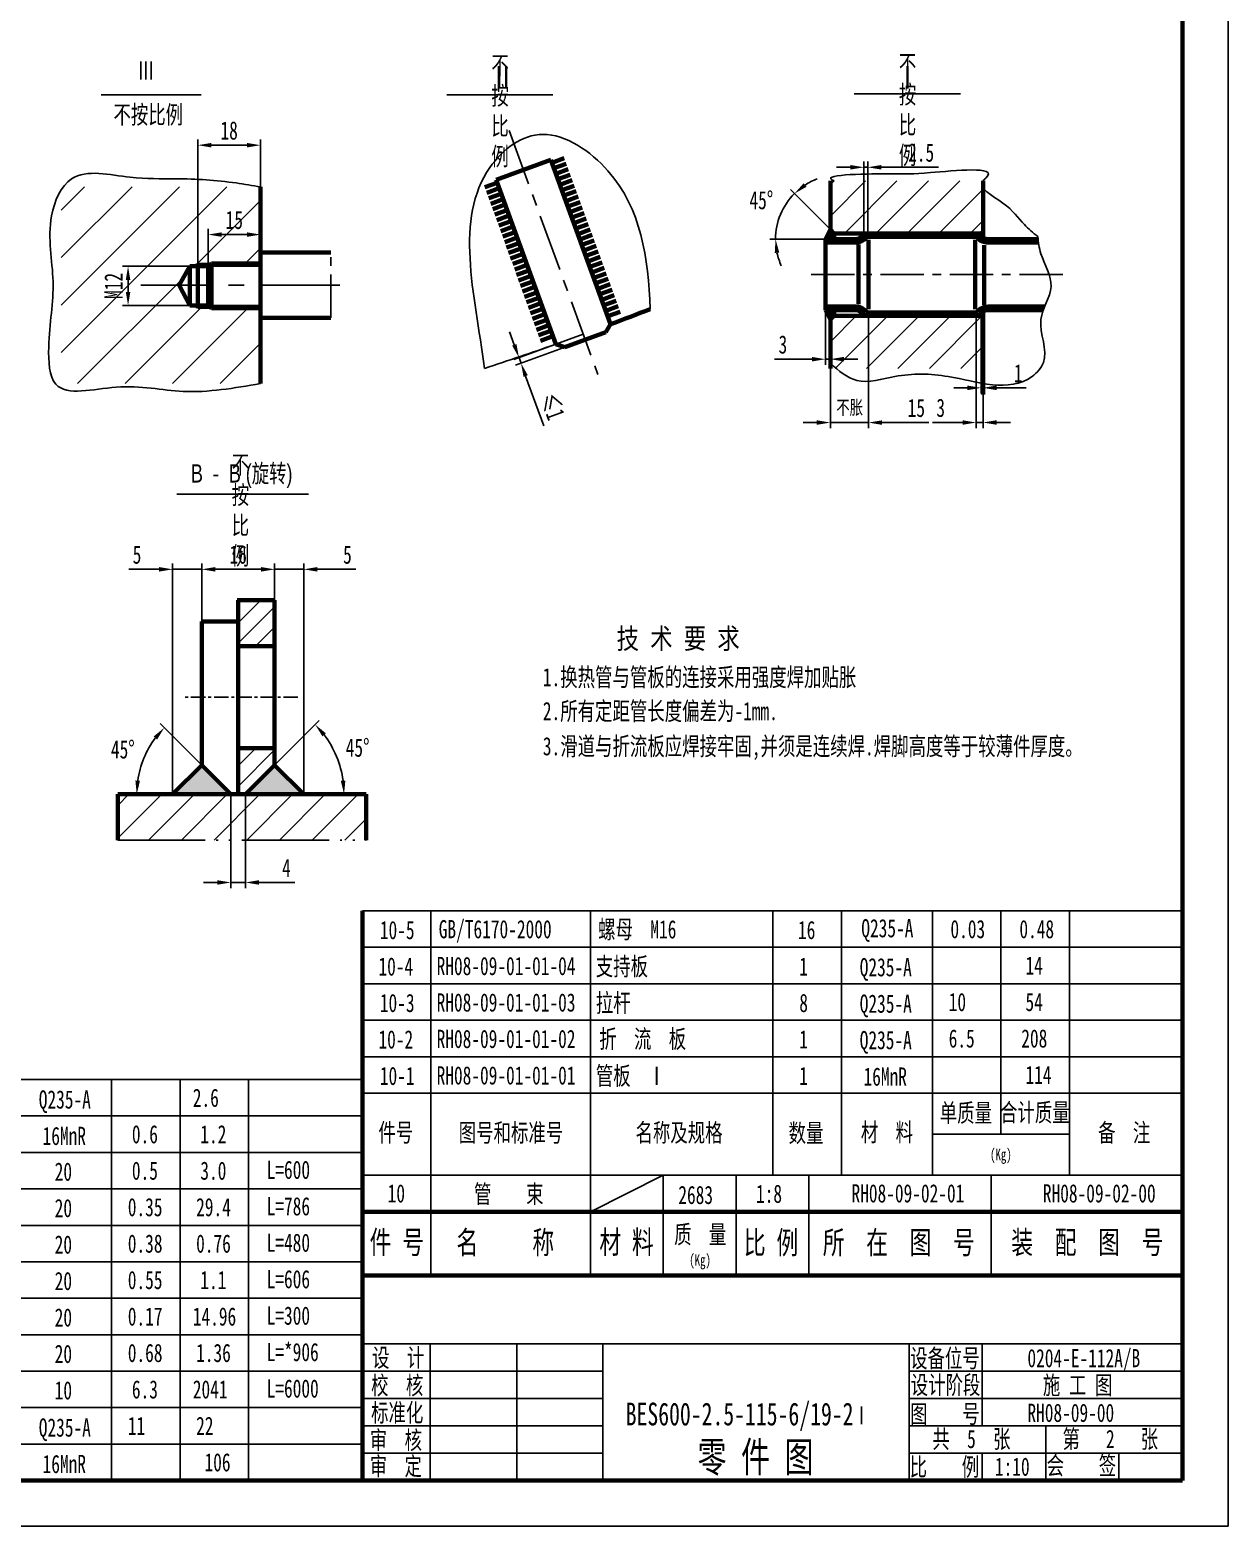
# Model space of a CAD drawing. Header units: millimetres. Extents: x 23903 to 90356, y -5632 to 81432.
# Drawn here: x 44442 to 47072, y 54878 to 58161 of the extents above; entities that cross this region are included whole.
import ezdxf
from ezdxf.enums import TextEntityAlignment as Align

# ---------------------------------------------------------------- set-up
doc = ezdxf.new("R2010")
doc.units = ezdxf.units.MM
for name, pattern in [('ACAD_ISO05W100', [34, 24, -3, 0.5, -3, 0.5, -3]), ('CENTER', [50.8, 31.75, -6.35, 6.35, -6.35]), ('CENTERX2', [4, 2.5, -0.5, 0.5, -0.5]), ('PHANTOM2', [31.75, 15.875, -3.175, 3.175, -3.175, 3.175, -3.175])]:
    doc.linetypes.add(name, pattern=pattern)
doc.layers.get('0').update_dxf_attribs({"lineweight": 60})
doc.layers.get('DEFPOINTS').update_dxf_attribs({"color": 6, "linetype": 'PHANTOM2', "lineweight": 25})
doc.layers.add('CCX', color=3, linetype='Continuous', lineweight=25)
doc.layers.add('DD', color=4, linetype='CENTER', lineweight=25)
doc.styles.add('HZ', font='SIMFANG.TTF', dxfattribs={"width": 0.7})
doc.styles.add('HZ123', font='SIMFANG.TTF', dxfattribs={"width": 0.7, "height": 2.5})
doc.styles.add('HZTXT', font='SIMFANG.TTF', dxfattribs={"width": 0.7, "height": 2.5})
doc.styles.add('WZ5', font='SIMFANG.TTF', dxfattribs={"width": 0.7})
doc.dimstyles.new('ISO-25$0', dxfattribs={"dimscale": 10, "dimtxt": 4, "dimasz": 3, "dimexe": 1.25, "dimexo": 0, "dimgap": 1.2, "dimtad": 1, "dimdec": 0, "dimtxsty": 'HZ', "dimcen": 0, "dimclrd": 256, "dimclrt": 256, "dimadec": 0, "dimazin": 0, "dimtfac": 1, "dimtdec": 0, "dimtmove": 0, "dimatfit": 2, "dimfxl": 1, "dimlwd": -1, "dimarcsym": 0})
doc.dimstyles.new('ISO-25$2', dxfattribs={"dimscale": 10, "dimtxt": 4, "dimasz": 3, "dimexe": 1.25, "dimexo": 0, "dimgap": 1.5, "dimtad": 2, "dimtih": 1, "dimtoh": 1, "dimdec": 0, "dimdsep": 46, "dimtxsty": 'HZ', "dimcen": 3, "dimadec": 0, "dimazin": 0, "dimtfac": 1, "dimtdec": 0, "dimtmove": 0, "dimatfit": 3, "dimfxl": 1, "dimarcsym": 0})

# ---------------------------------------------------------------- blocks, each defined once
blk = doc.blocks.new('*D247')
at = {"layer": 'CCX', "color": 0, "lineweight": -2}
for p, q in [((44883.1, 56483.7), (44883.1, 56277.6)), ((44915.1, 56483.7), (44915.1, 56277.6))]:
    blk.add_line(p, q, dxfattribs=at)
at = {"layer": 'CCX'}
for p, q in [((44853.1, 56290.1), (44823.1, 56290.1)), ((44883.1, 56290.1), (44915.1, 56290.1)), ((44945.1, 56290.1), (45023.5, 56290.1))]:
    blk.add_line(p, q, dxfattribs=at)
for points in [[(44853.1, 56295.1), (44853.1, 56285.1), (44883.1, 56290.1)], [(44945.1, 56295.1), (44945.1, 56285.1), (44915.1, 56290.1)]]:
    blk.add_solid(points, dxfattribs=at)
at = {"layer": 'DEFPOINTS', "color": 0}
for p in [(44883.1, 56483.7), (44915.1, 56483.7), (44915.1, 56290.1)]:
    blk.add_point(p, dxfattribs=at)
at = {"layer": 'CCX', "insert": (45005, 56322.1), "char_height": 40, "attachment_point": 5, "style": 'HZ'}
blk.add_mtext('4', dxfattribs=at)
blk = doc.blocks.new('*D248')
at = {"layer": 'CCX', "color": 0, "lineweight": -2}
blk.add_line((44979.1, 56547.6), (45077, 56645.6), dxfattribs=at)
blk.add_arc((44915.1, 56483.7), 216.5, 7.9471, 37.0529, dxfattribs=at)
at = {"layer": 'CCX', "color": 0}
for points in [[(45084.1, 56610.8), (45091.6, 56617.4), (45068.2, 56636.7)], [(45134.5, 56513.9), (45124.5, 56513.3), (45131.6, 56483.7)]]:
    blk.add_solid(points, dxfattribs=at)
at = {"layer": 'DEFPOINTS', "color": 0}
for p in [(44979.1, 56547.6), (45124.2, 56539.7), (44635, 56483.7), (44915.1, 56483.7), (45180, 56483.7)]:
    blk.add_point(p, dxfattribs=at)
at = {"layer": 'CCX', "color": 0, "insert": (45161.3, 56585.7), "char_height": 40, "attachment_point": 5, "style": 'HZ'}
blk.add_mtext('45°', dxfattribs=at)
blk = doc.blocks.new('*D249')
at = {"layer": 'CCX', "color": 0, "lineweight": -2}
blk.add_line((44819.2, 56547.6), (44728.2, 56638.7), dxfattribs=at)
blk.add_arc((44883.1, 56483.7), 206.7, 143.3236, 171.6764, dxfattribs=at)
at = {"layer": 'CCX', "color": 0}
for points in [[(44713.6, 56610.4), (44721.2, 56603.9), (44737, 56629.8)], [(44683.6, 56513.2), (44673.6, 56514), (44676.5, 56483.7)]]:
    blk.add_solid(points, dxfattribs=at)
at = {"layer": 'DEFPOINTS', "color": 0}
for p in [(44704.1, 56587), (44819.2, 56547.6), (44635, 56483.7), (44883.1, 56483.7), (45180, 56483.7)]:
    blk.add_point(p, dxfattribs=at)
at = {"layer": 'CCX', "color": 0, "insert": (44646, 56581.9), "char_height": 40, "attachment_point": 5, "style": 'HZ'}
blk.add_mtext('45°', dxfattribs=at)
blk = doc.blocks.new('*D250')
at = {"layer": 'CCX'}
for p, q in [((44949.1, 56977.4), (44919.1, 56977.4)), ((44979.1, 56977.4), (45043, 56977.4)), ((45073, 56977.4), (45157.1, 56977.4))]:
    blk.add_line(p, q, dxfattribs=at)
at = {"layer": 'CCX', "color": 0, "lineweight": -2}
for p, q in [((44979.1, 56910), (44979.1, 56989.9)), ((45043, 56483.7), (45043, 56989.9))]:
    blk.add_line(p, q, dxfattribs=at)
at = {"layer": 'CCX'}
for points in [[(44949.1, 56982.4), (44949.1, 56972.4), (44979.1, 56977.4)], [(45073, 56982.4), (45073, 56972.4), (45043, 56977.4)]]:
    blk.add_solid(points, dxfattribs=at)
at = {"layer": 'DEFPOINTS', "color": 0}
for p in [(44979.1, 56977.4), (44979.1, 56910), (45043, 56483.7)]:
    blk.add_point(p, dxfattribs=at)
at = {"layer": 'CCX', "insert": (45139, 57009.4), "char_height": 40, "attachment_point": 5, "style": 'HZ'}
blk.add_mtext('5', dxfattribs=at)
blk = doc.blocks.new('*D251')
at = {"layer": 'CCX', "color": 0, "lineweight": -2}
for p, q in [((44819.2, 56863.2), (44819.2, 56989.9)), ((44979.1, 56910), (44979.1, 56989.9))]:
    blk.add_line(p, q, dxfattribs=at)
at = {"layer": 'CCX'}
blk.add_line((44949.1, 56977.4), (44849.2, 56977.4), dxfattribs=at)
for points in [[(44849.2, 56982.4), (44849.2, 56972.4), (44819.2, 56977.4)], [(44949.1, 56982.4), (44949.1, 56972.4), (44979.1, 56977.4)]]:
    blk.add_solid(points, dxfattribs=at)
at = {"layer": 'DEFPOINTS', "color": 0}
for p in [(44819.2, 56977.4), (44979.1, 56910), (44819.2, 56863.2)]:
    blk.add_point(p, dxfattribs=at)
at = {"layer": 'CCX', "insert": (44899.1, 57009.4), "char_height": 40, "attachment_point": 5, "style": 'HZ'}
blk.add_mtext('16', dxfattribs=at)
blk = doc.blocks.new('*D252')
at = {"layer": 'CCX'}
for p, q in [((44725.2, 56977.4), (44659, 56977.4)), ((44819.2, 56977.4), (44755.2, 56977.4)), ((44849.2, 56977.4), (44879.2, 56977.4))]:
    blk.add_line(p, q, dxfattribs=at)
at = {"layer": 'CCX', "color": 0, "lineweight": -2}
for p, q in [((44755.2, 56483.7), (44755.2, 56989.9)), ((44819.2, 56863.2), (44819.2, 56989.9))]:
    blk.add_line(p, q, dxfattribs=at)
at = {"layer": 'CCX'}
for points in [[(44725.2, 56982.4), (44725.2, 56972.4), (44755.2, 56977.4)], [(44849.2, 56982.4), (44849.2, 56972.4), (44819.2, 56977.4)]]:
    blk.add_solid(points, dxfattribs=at)
at = {"layer": 'DEFPOINTS', "color": 0}
for p in [(44755.2, 56977.4), (44819.2, 56863.2), (44755.2, 56483.7)]:
    blk.add_point(p, dxfattribs=at)
at = {"layer": 'CCX', "insert": (44677.1, 57009.4), "char_height": 40, "attachment_point": 5, "style": 'HZ'}
blk.add_mtext('5', dxfattribs=at)
blk = doc.blocks.new('*D253')
at = {"layer": 'CCX'}
for p, q in [((45505.3, 57470.1), (45495.1, 57498.3)), ((45515.6, 57441.9), (45520, 57429.9)), ((45530.2, 57401.7), (45570.1, 57292.2))]:
    blk.add_line(p, q, dxfattribs=at)
at = {"layer": 'CCX', "color": 0, "lineweight": -2}
for p, q in [((45656.7, 57493.3), (45503.9, 57437.7)), ((45661.1, 57481.3), (45508.2, 57425.6))]:
    blk.add_line(p, q, dxfattribs=at)
at = {"layer": 'CCX'}
for points in [[(45510, 57471.8), (45500.6, 57468.4), (45515.6, 57441.9)], [(45534.9, 57403.4), (45525.5, 57400), (45520, 57429.9)]]:
    blk.add_solid(points, dxfattribs=at)
at = {"layer": 'DEFPOINTS', "color": 0}
for p in [(45656.7, 57493.3), (45661.1, 57481.3), (45520, 57429.9)]:
    blk.add_point(p, dxfattribs=at)
at = {"layer": 'CCX', "insert": (45588.6, 57335), "char_height": 40, "attachment_point": 5, "rotation": 290, "style": 'HZ'}
blk.add_mtext('≤1', dxfattribs=at)
blk = doc.blocks.new('*D236')
at = {"layer": 'CCX', "color": 0, "lineweight": -2}
for p, q in [((44793.2, 57642.5), (44645, 57642.5)), ((44793.2, 57556.4), (44645, 57556.4))]:
    blk.add_line(p, q, dxfattribs=at)
at = {"layer": 'CCX'}
blk.add_line((44657.5, 57612.5), (44657.5, 57586.4), dxfattribs=at)
for points in [[(44652.5, 57612.5), (44662.5, 57612.5), (44657.5, 57642.5)], [(44652.5, 57586.4), (44662.5, 57586.4), (44657.5, 57556.4)]]:
    blk.add_solid(points, dxfattribs=at)
at = {"layer": 'DEFPOINTS', "color": 0}
for p in [(44793.2, 57642.5), (44657.5, 57556.4), (44793.2, 57556.4)]:
    blk.add_point(p, dxfattribs=at)
at = {"layer": 'CCX', "insert": (44625.5, 57599.4), "char_height": 40, "attachment_point": 5, "rotation": 90, "style": 'HZ'}
blk.add_mtext('M12', dxfattribs=at)
blk = doc.blocks.new('*D254')
at = {"layer": 'CCX', "color": 0, "lineweight": -2}
for p, q in [((44833.1, 57642.5), (44833.1, 57724.6)), ((44948.3, 57672.9), (44948.3, 57724.6))]:
    blk.add_line(p, q, dxfattribs=at)
at = {"layer": 'CCX'}
blk.add_line((44918.3, 57712.1), (44863.1, 57712.1), dxfattribs=at)
for points in [[(44863.1, 57717.1), (44863.1, 57707.1), (44833.1, 57712.1)], [(44918.3, 57717.1), (44918.3, 57707.1), (44948.3, 57712.1)]]:
    blk.add_solid(points, dxfattribs=at)
at = {"layer": 'DEFPOINTS', "color": 0}
for p in [(44833.1, 57712.1), (44948.3, 57672.9), (44833.1, 57642.5)]:
    blk.add_point(p, dxfattribs=at)
at = {"layer": 'CCX', "insert": (44890.7, 57744.1), "char_height": 40, "attachment_point": 5, "style": 'HZ'}
blk.add_mtext('15', dxfattribs=at)
blk = doc.blocks.new('*D255')
at = {"layer": 'CCX', "color": 0, "lineweight": -2}
for p, q in [((44810.5, 57648.3), (44810.5, 57920.8)), ((44948.3, 57672.9), (44948.3, 57920.8))]:
    blk.add_line(p, q, dxfattribs=at)
at = {"layer": 'CCX'}
blk.add_line((44918.3, 57908.3), (44840.5, 57908.3), dxfattribs=at)
for points in [[(44840.5, 57913.3), (44840.5, 57903.3), (44810.5, 57908.3)], [(44918.3, 57913.3), (44918.3, 57903.3), (44948.3, 57908.3)]]:
    blk.add_solid(points, dxfattribs=at)
at = {"layer": 'DEFPOINTS', "color": 0}
for p in [(44810.5, 57908.3), (44948.3, 57672.9), (44810.5, 57648.3)]:
    blk.add_point(p, dxfattribs=at)
at = {"layer": 'CCX', "insert": (44879.4, 57940.3), "char_height": 40, "attachment_point": 5, "style": 'HZ'}
blk.add_mtext('18', dxfattribs=at)
blk = doc.blocks.new('*D237')
at = {"layer": 'CCX', "color": 0, "lineweight": -2}
for p, q in [((46519.3, 57534), (46519.3, 57287.1)), ((46534.1, 57418.5), (46534.1, 57287.1))]:
    blk.add_line(p, q, dxfattribs=at)
at = {"layer": 'CCX'}
for p, q in [((46489.3, 57299.6), (46423.2, 57299.6)), ((46534.1, 57299.6), (46519.3, 57299.6)), ((46564.1, 57299.6), (46594.1, 57299.6))]:
    blk.add_line(p, q, dxfattribs=at)
for points in [[(46489.3, 57304.6), (46489.3, 57294.6), (46519.3, 57299.6)], [(46564.1, 57304.6), (46564.1, 57294.6), (46534.1, 57299.6)]]:
    blk.add_solid(points, dxfattribs=at)
at = {"layer": 'DEFPOINTS', "color": 0}
for p in [(46519.3, 57534), (46534.1, 57418.5), (46519.3, 57299.6)]:
    blk.add_point(p, dxfattribs=at)
at = {"layer": 'CCX', "insert": (46441.2, 57331.6), "char_height": 40, "attachment_point": 5, "style": 'HZ'}
blk.add_mtext('3', dxfattribs=at)
blk = doc.blocks.new('*D256')
at = {"layer": 'CCX', "color": 0, "lineweight": -2}
for p, q in [((46282.7, 57533.8), (46282.7, 57287)), ((46199, 57418.5), (46199, 57287))]:
    blk.add_line(p, q, dxfattribs=at)
at = {"layer": 'CCX'}
for p, q in [((46169, 57299.5), (46139, 57299.5)), ((46199, 57299.5), (46282.7, 57299.5)), ((46312.7, 57299.5), (46415.4, 57299.5))]:
    blk.add_line(p, q, dxfattribs=at)
for points in [[(46169, 57304.5), (46169, 57294.5), (46199, 57299.5)], [(46312.7, 57304.5), (46312.7, 57294.5), (46282.7, 57299.5)]]:
    blk.add_solid(points, dxfattribs=at)
at = {"layer": 'DEFPOINTS', "color": 0}
for p in [(46282.7, 57533.8), (46199, 57418.5), (46282.7, 57299.5)]:
    blk.add_point(p, dxfattribs=at)
at = {"layer": 'CCX', "insert": (46387.8, 57331.5), "char_height": 40, "attachment_point": 5, "style": 'HZ'}
blk.add_mtext('15', dxfattribs=at)
blk = doc.blocks.new('*D257')
at = {"layer": 'CCX', "color": 0, "lineweight": -2}
for p, q in [((46199, 57723.1), (46111.3, 57810.8)), ((46188.5, 57702.1), (46066.2, 57702.1))]:
    blk.add_line(p, q, dxfattribs=at)
for start, end in [(110.621, 122.8105), (135, 180), (192.1895, 204.379)]:
    blk.add_arc((46220, 57702.1), 141.3, start, end, dxfattribs=at)
at = {"layer": 'CCX', "color": 0}
for points in [[(46146.6, 57816.9), (46140.3, 57824.7), (46120.1, 57802)], [(46077, 57671.7), (46086.9, 57672.8), (46078.7, 57702.1)]]:
    blk.add_solid(points, dxfattribs=at)
at = {"layer": 'DEFPOINTS', "color": 0}
for p in [(46083.6, 57738.7), (46188.5, 57702.1), (46199, 57723.1), (46207.4, 57714.7), (46254.2, 57702.1)]:
    blk.add_point(p, dxfattribs=at)
at = {"layer": 'CCX', "color": 0, "insert": (46047.6, 57787.4), "char_height": 40, "attachment_point": 5, "style": 'HZ'}
blk.add_mtext('45°', dxfattribs=at)
blk = doc.blocks.new('*D238')
at = {"layer": 'CCX'}
for p, q in [((46242.6, 57859.8), (46212.6, 57859.8)), ((46272.6, 57859.8), (46281.1, 57859.8)), ((46311.1, 57859.8), (46436.1, 57859.8))]:
    blk.add_line(p, q, dxfattribs=at)
at = {"layer": 'CCX', "color": 0, "lineweight": -2}
for p, q in [((46272.6, 57715), (46272.6, 57872.3)), ((46281.1, 57706.5), (46281.1, 57872.3))]:
    blk.add_line(p, q, dxfattribs=at)
at = {"layer": 'CCX'}
for points in [[(46242.6, 57864.8), (46242.6, 57854.8), (46272.6, 57859.8)], [(46311.1, 57864.8), (46311.1, 57854.8), (46281.1, 57859.8)]]:
    blk.add_solid(points, dxfattribs=at)
at = {"layer": 'DEFPOINTS', "color": 0}
for p in [(46281.1, 57859.8), (46272.6, 57715), (46281.1, 57706.5)]:
    blk.add_point(p, dxfattribs=at)
at = {"layer": 'CCX', "insert": (46398.3, 57891.8), "char_height": 40, "attachment_point": 5, "style": 'HZ'}
blk.add_mtext('2.5', dxfattribs=at)
blk = doc.blocks.new('*D239')
at = {"layer": 'CCX', "color": 0, "lineweight": -2}
for p, q in [((46529.9, 57533.8), (46529.9, 57363.2)), ((46534.1, 57533.8), (46534.1, 57363.2))]:
    blk.add_line(p, q, dxfattribs=at)
at = {"layer": 'CCX'}
for p, q in [((46499.9, 57375.7), (46469.9, 57375.7)), ((46529.9, 57375.7), (46534.1, 57375.7)), ((46564.1, 57375.7), (46629, 57375.7))]:
    blk.add_line(p, q, dxfattribs=at)
for points in [[(46499.9, 57380.7), (46499.9, 57370.7), (46529.9, 57375.7)], [(46564.1, 57380.7), (46564.1, 57370.7), (46534.1, 57375.7)]]:
    blk.add_solid(points, dxfattribs=at)
at = {"layer": 'DEFPOINTS', "color": 0}
for p in [(46529.9, 57533.8), (46534.1, 57533.8), (46534.1, 57375.7)]:
    blk.add_point(p, dxfattribs=at)
at = {"layer": 'CCX', "insert": (46611.6, 57407.7), "char_height": 40, "attachment_point": 5, "style": 'HZ'}
blk.add_mtext('1', dxfattribs=at)
blk = doc.blocks.new('*D258')
at = {"layer": 'CCX', "color": 0, "lineweight": -2}
for p, q in [((46188.5, 57624.3), (46188.5, 57426.1)), ((46199, 57495.5), (46199, 57426.1))]:
    blk.add_line(p, q, dxfattribs=at)
at = {"layer": 'CCX'}
for p, q in [((46158.5, 57438.6), (46076.7, 57438.6)), ((46199, 57438.6), (46188.5, 57438.6)), ((46229, 57438.6), (46259, 57438.6))]:
    blk.add_line(p, q, dxfattribs=at)
for points in [[(46158.5, 57443.6), (46158.5, 57433.6), (46188.5, 57438.6)], [(46229, 57443.6), (46229, 57433.6), (46199, 57438.6)]]:
    blk.add_solid(points, dxfattribs=at)
at = {"layer": 'DEFPOINTS', "color": 0}
for p in [(46188.5, 57624.3), (46199, 57495.5), (46199, 57438.6)]:
    blk.add_point(p, dxfattribs=at)
at = {"layer": 'CCX', "insert": (46094.8, 57470.6), "char_height": 40, "attachment_point": 5, "style": 'HZ'}
blk.add_mtext('3', dxfattribs=at)

msp = doc.modelspace()

# ---------------------------------------------------------------- hatches: boundary and pattern name
h = msp.add_hatch()
h.set_pattern_fill('ANGLE', color=256, scale=0.48, style=0)
h.set_pattern_definition([(360, (20374.4586, 58240.622), (8e-16, 3.3528), [2.4384, -0.9144]), (90, (20374.4586, 58240.622), (-3.3528, 1e-15), [2.4384, -0.9144])])
h.paths.add_polyline_path([(46188.5, 57702.1), (46207.4, 57702.1), (46207.4, 57714.7), (46199, 57723.1)])
h.paths.add_polyline_path([(46207.4, 57546.5), (46188.5, 57546.5), (46199, 57525.4), (46207.4, 57533.8)])
h = msp.add_hatch(color=256)
h.paths.add_polyline_path([(45043, 56483.7), (44979.1, 56547.6), (44915.1, 56483.7)])
h.paths.add_polyline_path([(44883.1, 56483.7), (44819.2, 56547.6), (44755.2, 56483.7)])
at = {"layer": 'CCX'}
h = msp.add_hatch(dxfattribs=at)
h.set_pattern_fill('ANSI31', color=256, scale=15.36, style=0)
h.set_pattern_definition([(45, (27147.43, 55874.32), (-34.48418, 34.48418), [])])
h.paths.add_polyline_path([(46534.1, 57830.1), (46199, 57830.1), (46199, 57723.1), (46207.4, 57714.7), (46529.9, 57714.7), (46534.1, 57717.1)])
h.paths.add_polyline_path([(46207.4, 57533.8), (46199, 57525.4), (46199, 57418.5), (46534.1, 57418.5), (46534.1, 57531.4), (46529.9, 57533.8)])
h = msp.add_hatch(dxfattribs=at)
h.set_pattern_fill('ANSI31', color=256, scale=23.206674, angle=-180, style=0)
h.set_pattern_definition([(225, (63799.95, 58403.12), (52.10047, -52.10047), [])])
h.paths.add_polyline_path([(44510.5, 57817.1), (44510.5, 57385.1), (44948.3, 57385.1), (44948.3, 57550.6), (44810.5, 57550.6), (44810.5, 57556.4), (44793.2, 57556.4), (44769.4, 57601.1), (44793.2, 57642.5), (44810.5, 57642.5), (44810.5, 57648.3), (44948.3, 57648.3), (44948.3, 57672.9), (44948.3, 57817.1)])
h.paths.add_polyline_path([(44913.6, 57712.7), (44867.8, 57712.7), (44867.8, 57754.7), (44913.6, 57754.7)], flags=24)
h.paths.add_polyline_path([(44666, 57633), (44666, 57565.8), (44624, 57565.8), (44624, 57633)], flags=24)
h = msp.add_hatch(dxfattribs=at)
h.set_pattern_fill('ANSI31', color=256, scale=10, style=0)
h.set_pattern_definition([(45, (28598.18, 38224.293), (-22.45064, 22.45064), [])])
h.paths.add_polyline_path([(44979.1, 56910), (44899.1, 56910), (44899.1, 56808.7), (44979.1, 56808.7)])
h.paths.add_polyline_path([(44979.1, 56547.6), (44979.1, 56584.9), (44899.1, 56584.9), (44899.1, 56483.7), (44915.1, 56483.7)])
h = msp.add_hatch(dxfattribs=at)
h.set_pattern_fill('ANSI31', color=256, scale=16, style=0)
h.set_pattern_definition([(45, (37676.415, 50578.344), (-35.92102, 35.92102), [])])
h.paths.add_polyline_path([(45180, 56383.2), (45180, 56483.7), (44635, 56483.7), (44635, 56383.2)])

# ---------------------------------------------------------------- linework, layer by layer
for p, q in [((46972.1, 60717.6), (46972.1, 54977.6)), ((45585.5, 57876), (45465.2, 57832.2)), ((45585.5, 57876), (45716.7, 57515.4)), ((45585.5, 57876), (45716.8, 57515.2)), ((45615, 57879.6), (45587.8, 57869.7)), ((45619.3, 57867.5), (45592.2, 57857.6)), ((45465.2, 57832.2), (45596.6, 57471.4)), ((45623.7, 57855.5), (45596.6, 57845.6)), ((45628.1, 57843.5), (45600.9, 57833.6)), ((45632.5, 57831.4), (45605.3, 57821.6)), ((46199, 57723.1), (46199, 57830.1)), ((46534.1, 57705.7), (46534.1, 57830.1)), ((45440.4, 57816), (45467.5, 57825.9)), ((45444.8, 57804), (45471.9, 57813.9)), ((45449.1, 57792), (45476.3, 57801.8)), ((45636.8, 57819.4), (45609.7, 57809.5)), ((45641.2, 57807.4), (45614.1, 57797.5)), ((45645.6, 57795.4), (45618.5, 57785.5)), ((46534.1, 57714.7), (46534.1, 57817.4)), ((46534.1, 57817.4), (46534.1, 57714.7)), ((46534.1, 57817.4), (46534.1, 57714.7)), ((45453.5, 57779.9), (45480.7, 57789.8)), ((45457.9, 57767.9), (45485, 57777.8)), ((45462.3, 57755.9), (45489.4, 57765.8)), ((45650, 57783.3), (45622.8, 57773.5)), ((45654.4, 57771.3), (45627.2, 57761.4)), ((45466.7, 57743.8), (45493.8, 57753.7)), ((45471, 57731.8), (45498.2, 57741.7)), ((45475.4, 57719.8), (45502.6, 57729.7)), ((45658.7, 57759.3), (45631.6, 57749.4)), ((45663.1, 57747.2), (45636, 57737.4)), ((45667.5, 57735.2), (45640.3, 57725.3)), ((45479.8, 57707.8), (45506.9, 57717.6)), ((45484.2, 57695.7), (45511.3, 57705.6)), ((45671.9, 57723.2), (45644.7, 57713.3)), ((45676.3, 57711.2), (45649.1, 57701.3)), ((45680.6, 57699.1), (45653.5, 57689.3)), ((46188.5, 57702.1), (46199, 57723.1)), ((46254.2, 57702.1), (46188.5, 57702.1)), ((46188.5, 57546.5), (46188.5, 57702.1)), ((46207.4, 57714.7), (46199, 57723.1)), ((46207.4, 57714.7), (46207.4, 57702.1)), ((46534.1, 57714.7), (46207.4, 57714.7)), ((46282.7, 57707.2), (46516.9, 57707.2)), ((46282.7, 57700.5), (46282.7, 57548.1)), ((46516.9, 57700.5), (46516.9, 57548.1)), ((46529.9, 57714.7), (46534.1, 57717.1)), ((46545.3, 57702.1), (46654.9, 57702.1)), ((44948.3, 57385.1), (44948.3, 57672.9)), ((44948.3, 57672.9), (45102.5, 57672.9)), ((44948.3, 57529.3), (44948.3, 57672.9)), ((45488.5, 57683.7), (45515.7, 57693.6)), ((45492.9, 57671.7), (45520.1, 57681.6)), ((45497.3, 57659.7), (45524.4, 57669.5)), ((45685, 57687.1), (45657.9, 57677.2)), ((45689.4, 57675.1), (45662.2, 57665.2)), ((45693.8, 57663.1), (45666.6, 57653.2)), ((46188.5, 57694.6), (46188.5, 57546.5)), ((46260.9, 57690.4), (46260.9, 57559.2)), ((46537, 57689), (46537, 57557.8)), ((46545.3, 57694.6), (46655.7, 57694.6)), ((44793.2, 57642.5), (44769.4, 57601.1)), ((44793.2, 57556.4), (44793.2, 57642.5)), ((44833.1, 57642.5), (44793.2, 57642.5)), ((44810.5, 57550.6), (44810.5, 57648.3)), ((44840.8, 57648.3), (44833.1, 57642.5)), ((44833.1, 57556.4), (44833.1, 57642.5)), ((44840.8, 57550.6), (44840.8, 57648.3)), ((44948.3, 57648.3), (44840.8, 57648.3)), ((45501.7, 57647.6), (45528.8, 57657.5)), ((45506.1, 57635.6), (45533.2, 57645.5)), ((45510.4, 57623.6), (45537.6, 57633.4)), ((45698.1, 57651), (45671, 57641.1)), ((45702.5, 57639), (45675.4, 57629.1)), ((44769.4, 57601.1), (44793.2, 57556.4)), ((45514.8, 57611.5), (45542, 57621.4)), ((45519.2, 57599.5), (45546.3, 57609.4)), ((45523.6, 57587.5), (45550.7, 57597.4)), ((45706.9, 57627), (45679.7, 57617.1)), ((45711.3, 57614.9), (45684.1, 57605.1)), ((45715.7, 57602.9), (45688.5, 57593)), ((45527.9, 57575.5), (45555.1, 57585.3)), ((45532.3, 57563.4), (45559.5, 57573.3)), ((45720, 57590.9), (45692.9, 57581)), ((45724.4, 57578.9), (45697.3, 57569)), ((45728.8, 57566.8), (45701.6, 57556.9)), ((44833.1, 57556.4), (44793.2, 57556.4)), ((44840.8, 57550.6), (44833.1, 57556.4)), ((44948.3, 57550.6), (44840.8, 57550.6)), ((45536.7, 57551.4), (45563.8, 57561.3)), ((45541.1, 57539.4), (45568.2, 57549.3)), ((45545.5, 57527.3), (45572.6, 57537.2)), ((45733.2, 57554.8), (45706, 57544.9)), ((45737.5, 57542.8), (45710.4, 57532.9)), ((46254.2, 57554), (46188.5, 57554)), ((46188.5, 57546.5), (46199, 57525.4)), ((46254.2, 57546.5), (46188.5, 57546.5)), ((46207.4, 57533.8), (46199, 57525.4)), ((46207.4, 57533.8), (46199, 57525.4)), ((46207.4, 57533.8), (46207.4, 57546.5)), ((46534.1, 57533.8), (46207.4, 57533.8)), ((46282.7, 57541.4), (46516.9, 57541.4)), ((46529.9, 57533.8), (46534.1, 57531.4)), ((46534.1, 57360.8), (46534.1, 57542.9)), ((46545.3, 57554), (46669.5, 57554)), ((46545.3, 57546.5), (46666.6, 57546.5)), ((44948.3, 57529.3), (45102.5, 57529.3)), ((45549.8, 57515.3), (45577, 57525.2)), ((45554.2, 57503.3), (45581.4, 57513.2)), ((45558.6, 57491.3), (45585.7, 57501.1)), ((45716.8, 57515.2), (45706.2, 57497.7)), ((46199, 57418.5), (46199, 57525.4)), ((45563, 57479.2), (45590.1, 57489.1)), ((45596.6, 57471.4), (45616, 57464.8)), ((45706.2, 57497.7), (45616, 57464.8)), ((44899.1, 56910), (44899.1, 56483.7)), ((44979.1, 56910), (44899.1, 56910)), ((45172.1, 56227.8), (45172.1, 54977.6)), ((45172.1, 55567.6), (46972.1, 55567.6)), ((45172.1, 55427.6), (46972.1, 55427.6)), ((46972.1, 54977.6), (38912.1, 54977.6))]:
    msp.add_line(p, q)
at = {"color": 7}
for p, q in [((46972.1, 57847.6), (46972.1, 55907.6)), ((44896.6, 56910), (44979.1, 56910)), ((44979.1, 56808.7), (44979.1, 56910)), ((44819.2, 56547.6), (44819.2, 56863.2)), ((44819.2, 56863.2), (44896.6, 56863.2)), ((44899.1, 56808.7), (44979.1, 56808.7)), ((44979.1, 56808.7), (44979.1, 56584.9)), ((44899.1, 56584.9), (44979.1, 56584.9)), ((44979.1, 56547.6), (44979.1, 56584.9)), ((44755.2, 56483.7), (44819.2, 56547.6)), ((44883.1, 56483.7), (44819.2, 56547.6)), ((44915.1, 56483.7), (44979.1, 56547.6)), ((45043, 56483.7), (44979.1, 56547.6)), ((45180, 56483.7), (44635, 56483.7)), ((44883.1, 56483.7), (44915.1, 56483.7)), ((45051.3, 56483.7), (45152.5, 56483.7))]:
    msp.add_line(p, q, dxfattribs=at)
at = {"color": 0}
msp.add_line((44948.3, 57816.7), (44948.3, 57672.9), dxfattribs=at)
at = {"linetype": 'ACAD_ISO05W100', "ltscale": 8}
for p, q in [((44635, 56483.7), (44635, 56383.2)), ((45180, 56383.2), (45180, 56483.7))]:
    msp.add_line(p, q, dxfattribs=at)
at = {"const_width": 3}
for points in [[(46972.1, 54977.6), (46972.1, 60717.6), (38912.1, 60717.6)], [(43122.1, 54977.6), (46972.1, 54977.6)]]:
    msp.add_lwpolyline(points, dxfattribs=at)
msp.add_lwpolyline([(46254.2, 57694.6, 0.211768), (46277.7, 57705)], format="xyb")
msp.add_lwpolyline([(46254.2, 57694.6), (46188.5, 57694.6)])
for centre, radius, start, end in [((46254.2, 57721.3), 19.2, 270, 317.827), ((46282.7, 57695.5), 19.2, 90, 137.827), ((46282.7, 57700.5), 6.72, 90, 137.827), ((46516.9, 57695.5), 19.2, 42.173, 90), ((46516.9, 57700.5), 6.72, 42.173, 90), ((46545.3, 57726.2), 31.7, 222.173, 270), ((46545.3, 57721.3), 19.2, 222.173, 270), ((43262, 64072.6), 7001.6, 290.52373, 291.28333), ((46254.2, 57522.3), 31.7, 42.173, 90), ((46254.2, 57527.3), 19.2, 42.173, 90), ((46282.7, 57553), 19.2, 222.173, 270), ((46282.7, 57548.1), 6.72, 222.173, 270), ((46516.9, 57548.1), 6.72, 270, 317.827), ((46516.9, 57553), 19.2, 270, 317.827), ((46545.3, 57522.3), 31.7, 90, 137.827), ((46545.3, 57527.3), 19.2, 90, 137.827)]:
    msp.add_arc(centre, radius, start, end)
for p in [(46529.9, 57714.7), (46534.1, 57717.1), (46207.4, 57533.8)]:
    msp.add_point(p)
at = {"layer": 'CCX'}
for p, q in [((47072.1, 54877.6), (47072.1, 60817.6)), ((44598.7, 58018.7), (44817.7, 58018.7)), ((45357.1, 58018.5), (45590, 58018.5)), ((46251.5, 58021.1), (46484.4, 58021.1)), ((44840.8, 57648.3), (44810.5, 57648.3)), ((44948.3, 57642.5), (44833.1, 57642.5)), ((44840.8, 57550.6), (44810.5, 57550.6)), ((44948.3, 57556.4), (44833.1, 57556.4)), ((44764.7, 57142), (45053.9, 57142)), ((45172.1, 56227.8), (46974.1, 56227.8)), ((45322.2, 55427.6), (45322.2, 56227.8)), ((45672.6, 55427.6), (45672.6, 56227.8)), ((46073.1, 55647.6), (46073.1, 56227.8)), ((46223.2, 55647.6), (46223.2, 56227.8)), ((46423.4, 55647.6), (46423.4, 56227.8)), ((46573.6, 55737.7), (46573.6, 56227.8)), ((46723.8, 55647.6), (46723.8, 56227.8)), ((45172.1, 56147.8), (46974.1, 56147.8)), ((45172.1, 56067.8), (46974.1, 56067.8)), ((45172.1, 55987.8), (46974.1, 55987.8)), ((45172.1, 55907.8), (46974.1, 55907.8)), ((43370, 55857.6), (45172.1, 55857.6)), ((44621.4, 54977.6), (44621.4, 55857.6)), ((44771.6, 54977.6), (44771.6, 55857.6)), ((44921.8, 54977.6), (44921.8, 55857.6)), ((45172.1, 55827.8), (46974.1, 55827.8)), ((43370, 55777.6), (45172.1, 55777.6)), ((46423.4, 55737.7), (46723.8, 55737.7)), ((43370, 55697.6), (45172.1, 55697.6)), ((46972.1, 54977.6), (46972.1, 55687.6)), ((45172.1, 55647.6), (46972.1, 55647.6)), ((45672.6, 55567.6), (45832.1, 55647.6)), ((45832.1, 55647.6), (45832.1, 55427.6)), ((45992.1, 55647.6), (45992.1, 55427.6)), ((46152.1, 55647.6), (46152.1, 55427.6)), ((46552.1, 55647.6), (46552.1, 55427.6)), ((43370, 55617.6), (45172.1, 55617.6)), ((43370, 55537.6), (45172.1, 55537.6)), ((43370, 55457.6), (45172.1, 55457.6)), ((46972.1, 55427.6), (45172.1, 55427.6)), ((46972.1, 55427.6), (45172.1, 55427.6)), ((45172.1, 55427.6), (46972.1, 55427.6)), ((45172.1, 55427.6), (46972.1, 55427.6)), ((45172.1, 55427.6), (46972.1, 55427.6)), ((46972.1, 54977.6), (46972.1, 55427.6)), ((43370, 55377.6), (45172.1, 55377.6)), ((43370, 55297.6), (45172.1, 55297.6)), ((46972.1, 55277.6), (45172.1, 55277.6)), ((45320.6, 55277.6), (45320.6, 54977.6)), ((45510.6, 55277.6), (45510.6, 54977.6)), ((45699.5, 55277.6), (45699.5, 54977.6)), ((46372.1, 55277.6), (46372.1, 54977.6)), ((46532.1, 55277.6), (46532.1, 55097.6)), ((43370, 55217.6), (45172.1, 55217.6)), ((45699.5, 55217.6), (45172.1, 55217.6)), ((46972.1, 55217.6), (46372.1, 55217.6)), ((43370, 55137.6), (45172.1, 55137.6)), ((45699.5, 55157.6), (45172.1, 55157.6)), ((46972.1, 55157.6), (46372.1, 55157.6)), ((45699.5, 55097.6), (45172.1, 55097.6)), ((46972.1, 55097.6), (46372.1, 55097.6)), ((46672.1, 55097.6), (46672.1, 55037.6)), ((43370, 55057.6), (45172.1, 55057.6)), ((45699.5, 55037.6), (45172.1, 55037.6)), ((46972.1, 55037.6), (46372.1, 55037.6)), ((46532.1, 55037.6), (46532.1, 54977.6)), ((46672.1, 54977.6), (46672.1, 55037.6)), ((46832.1, 54977.6), (46832.1, 55037.6)), ((47072.1, 54877.6), (38662.1, 54877.6))]:
    msp.add_line(p, q, dxfattribs=at)
at = {"layer": 'CCX', "linetype": 'PHANTOM2', "ltscale": 6}
msp.add_line((45102.5, 57529.3), (45102.5, 57672.9), dxfattribs=at)
at = {"layer": 'CCX', "linetype": 'ACAD_ISO05W100', "ltscale": 8}
msp.add_line((44635, 56383.2), (45180, 56383.2), dxfattribs=at)
at = {"layer": 'CCX'}
msp.add_arc((43262, 64072.6), 7001.6, 288.12484, 289.47627, dxfattribs=at)
for points, knots in [([(45440.1, 57418.5), (45417, 57585.6), (45358.8, 57805.1), (45566.7, 57967), (45775.5, 57826.1), (45799.2, 57661.3), (45803.5, 57548.6)], [79.229121, 79.229121, 79.229121, 79.229121, 780.017305, 1028.955999, 1292.833996, 1792.584725, 1792.584725, 1792.584725, 1792.584725]), ([(46207.4, 57830.1), (46170.8, 57844.2), (46351.6, 57846.1), (46394.7, 57844), (46576.7, 57864.1), (46516.2, 57817), (46589.9, 57780.4), (46618.5, 57738.2), (46643.7, 57715.9), (46654.5, 57707.7)], [0, 0, 0, 0, 183.6138, 331.761861, 524.186993, 539.739201, 641.732623, 746.311185, 814.178191, 814.178191, 814.178191, 814.178191]), ([(46654.5, 57707.7), (46655.2, 57695.1), (46661.3, 57657.6), (46700.4, 57597.6), (46641.5, 57521.6), (46685.8, 57445), (46606.7, 57358.1), (46476.1, 57406.3), (46353.4, 57408.3), (46258.6, 57378), (46217.5, 57413.2), (46199, 57429)], [122.941664, 122.941664, 122.941664, 122.941664, 182.462788, 300.668061, 418.873248, 566.837884, 628.645837, 916.104019, 1099.031888, 1230.343109, 1337.81295, 1337.81295, 1337.81295, 1337.81295])]:
    msp.add_open_spline(points, degree=3, knots=knots, dxfattribs=at)
at = {"layer": 'CCX', "end_tangent": (0.999996, 0.002664)}
msp.add_spline([(44948.3, 57385.1), (44778.7, 57367.8), (44631, 57377.2), (44499.1, 57383.5), (44483.4, 57464.9), (44492.8, 57609.1), (44489.6, 57753.2), (44533.6, 57834.7), (44662.4, 57837.8), (44763, 57834.7), (44894.9, 57825.3), (44948.3, 57816.7)], degree=3, dxfattribs=at)
at = {"layer": 'DD', "linetype": 'CENTERX2', "ltscale": 50}
msp.add_line((45493.9, 57940.7), (45688.7, 57405.2), dxfattribs=at)
at = {"layer": 'DD', "linetype": 'CENTERX2', "ltscale": 70}
msp.add_line((45122.6, 57601.1), (44685.4, 57601.1), dxfattribs=at)
at = {"layer": 'DD', "linetype": 'CENTER', "ltscale": 3}
msp.add_line((46709.1, 57624.3), (46140.4, 57624.3), dxfattribs=at)
at = {"layer": 'DD'}
msp.add_line((45030.4, 56696.8), (44782.7, 56696.8), dxfattribs=at)

# ---------------------------------------------------------------- texts
at = {"layer": 'CCX', "linetype": 'ByBlock', "style": 'HZ123', "width": 0.8}
for s, p in [('Ⅱ', (45452.4, 58032.3)), ('Ⅰ', (46341.3, 58032.5))]:
    msp.add_text(s, height=50, dxfattribs=at).set_placement(p)
at = {"layer": 'CCX', "lineweight": -3, "style": 'HZ', "width": 0.7}
msp.add_text('不胀', height=30.72, dxfattribs=at).set_placement((46212.1, 57317.3))
at = {"layer": 'CCX'}
for s, height, style, width, p in [('技 术 要 求', 45.05, 'HZ', 0.8, (45729.9, 56803)), ('1.换热管与管板的连接采用强度焊加贴胀', 40.044, 'HZ', 0.7, (45567.9, 56720.8)), ('2.所有定距管长度偏差为-1mm.', 40.044, 'HZ', 0.7, (45567.9, 56646.3)), ('3.滑道与折流板应焊接牢固,并须是连续焊.焊脚高度等于较薄件厚度。', 40.044, 'HZ', 0.7, (45567.9, 56569.2)), ('10-5', 40, 'HZ', 0.7, (45210.2, 56165.7)), (' GB/T6170-2000', 40.044, 'HZ', 0.7, (45320.3, 56167.6)), ('螺母  M16', 40.04, 'HZ', 0.7, (45689.3, 56167.3)), ('16', 40, 'HZ', 0.7, (46128, 56165.8)), ('Q235-A', 40, 'HZ123', 0.7, (46267, 56169.8)), ('0.03', 40, 'HZ', 0.7, (46462.6, 56167.8)), ('0.48', 40, 'HZ', 0.7, (46614, 56167.8)), ('10-4', 40, 'HZ', 0.7, (45207.1, 56085.8)), ('RH08-09-01-01-04', 40, 'HZ', 0.7, (45334.8, 56086.8)), ('支持板  ', 40, 'HZ', 0.7, (45684.2, 56086)), ('1', 40, 'HZ', 0.7, (46130.9, 56085.8)), ('Q235-A', 40, 'HZ', 0.7, (46263.5, 56084.2)), ('14', 40, 'HZ', 0.7, (46627.3, 56087.8)), ('10-3', 40, 'HZ', 0.7, (45210.2, 56005.7)), ('RH08-09-01-01-03', 40, 'HZ', 0.7, (45334.8, 56006.8)), ('拉杆 ', 40, 'HZ', 0.7, (45684.2, 56006)), ('8', 40, 'HZ', 0.7, (46130.9, 56005.8)), ('Q235-A', 40, 'HZ', 0.7, (46263.5, 56004.2)), ('10', 40, 'HZ', 0.7, (46458.8, 56007.8)), ('54', 40, 'HZ', 0.7, (46627.3, 56007.8)), ('10-2', 40, 'HZ', 0.7, (45207.1, 55925.7)), ('RH08-09-01-01-02', 40, 'HZ', 0.7, (45334.8, 55926.8)), ('折  流  板  ', 40, 'HZ', 0.7, (45691.7, 55926.8)), ('1', 40, 'HZ', 0.7, (46130.9, 55925.8)), ('Q235-A', 40, 'HZ', 0.7, (46263.5, 55924.2)), ('6.5', 40, 'HZ', 0.7, (46458.8, 55927.8)), ('208', 40, 'HZ', 0.7, (46618.1, 55927.8)), ('管板  Ⅰ', 40, 'HZ', 0.7, (45684.2, 55845.9)), ('10-1', 40, 'HZ', 0.7, (45210.2, 55845.6)), ('RH08-09-01-01-01', 40, 'HZ', 0.7, (45334.8, 55846.7)), ('1', 40, 'HZ', 0.7, (46130.9, 55845.7)), ('16MnR', 40, 'HZ', 0.7, (46271.9, 55844.1)), ('114', 40, 'HZ', 0.7, (46627.3, 55847.8)), ('Q235-A', 40, 'HZ', 0.7, (44461.5, 55793.9)), ('2.6', 40, 'HZ', 0.7, (44799.6, 55797.6)), ('单质量', 40.04, 'HZ123', 0.7, (46439.2, 55764.5)), ('合计质量', 40.04, 'HZ123', 0.7, (46571.5, 55765.4)), ('件号', 40.04, 'HZ123', 0.7, (45207, 55721.3)), ('图号和标准号', 40.04, 'HZ123', 0.7, (45383.3, 55720.9)), ('名称及规格', 40.04, 'HZ123', 0.7, (45771.3, 55721)), ('数量', 40.04, 'HZ123', 0.7, (46107.4, 55720.2)), ('材  料', 40.04, 'HZ123', 0.7, (46266, 55721.9)), ('备  注', 40.04, 'HZ123', 0.7, (46786.7, 55721)), ('16MnR', 40, 'HZ', 0.7, (44469.9, 55713.9)), ('0.6', 40, 'HZ', 0.7, (44665.9, 55717.6)), ('1.2', 40, 'HZ', 0.7, (44816.1, 55717.6)), ('(Kg)', 25.03, 'HZ', 0.7, (46549.5, 55680.6)), ('20', 40, 'HZ123', 0.7, (44496.4, 55635.5)), ('0.5', 40, 'HZ', 0.7, (44665.9, 55637.6)), ('3.0', 40, 'HZ', 0.7, (44816.1, 55637.6)), ('L=600', 40, 'HZ123', 0.7, (44961.7, 55639.5)), ('10', 40, 'HZ', 0.7, (45227.3, 55587.8)), ('管    束', 40, 'HZ', 0.7, (45416.9, 55586.5)), ('1:8', 40, 'HZ', 0.7, (46035.9, 55587)), ('RH08-09-02-01', 40, 'HZ', 0.7, (46245.5, 55587.9)), ('RH08-09-02-00', 40, 'HZ', 0.7, (46665.5, 55587.9)), ('20', 40, 'HZ123', 0.7, (44496.4, 55555.5)), ('0.35', 40, 'HZ', 0.7, (44656.9, 55557.6)), ('29.4', 40, 'HZ', 0.7, (44806.9, 55557.6)), ('L=786', 40, 'HZ123', 0.7, (44961.7, 55559.5)), ('2683', 40, 'HZ', 0.7, (45865.3, 55584.4)), ('件 号', 50, 'WZ5', 0.7, (45187.7, 55475.5)), ('  名     称', 50, 'WZ5', 0.7, (45330.6, 55475.2)), ('材 料', 50, 'WZ5', 0.7, (45692, 55476)), ('质  量', 40, 'WZ5', 0.7, (45856.2, 55497.8)), ('比 例', 50, 'WZ5', 0.7, (46009.2, 55474.7)), ('所  在  图  号', 50, 'WZ5', 0.7, (46182.4, 55475)), ('装  配  图  号', 50, 'WZ5', 0.7, (46596.2, 55475.5)), ('20', 40, 'HZ123', 0.7, (44496.4, 55475.5)), ('0.38', 40, 'HZ', 0.7, (44656.9, 55477.6)), ('0.76', 40, 'HZ', 0.7, (44806.9, 55477.6)), ('L=480', 40, 'HZ123', 0.7, (44961.7, 55479.5)), ('(Kg)', 25.03, 'HZ', 0.7, (45889.3, 55449.1)), ('20', 40, 'HZ123', 0.7, (44496.4, 55395.5)), ('0.55', 40, 'HZ', 0.7, (44656.9, 55397.6)), ('1.1', 40, 'HZ', 0.7, (44816.1, 55397.6)), ('L=606', 40, 'HZ123', 0.7, (44961.7, 55399.5)), ('20', 40, 'HZ123', 0.7, (44496.4, 55315.5)), ('0.17', 40, 'HZ', 0.7, (44656.9, 55317.6)), ('14.96', 40, 'HZ', 0.7, (44799.6, 55317.6)), ('L=300', 40, 'HZ123', 0.7, (44961.7, 55319.5)), ('20', 40, 'HZ123', 0.7, (44496.4, 55235.5)), ('0.68', 40, 'HZ', 0.7, (44656.9, 55237.6)), ('1.36', 40, 'HZ', 0.7, (44806.9, 55237.6)), ('L=*906', 40, 'HZ123', 0.7, (44961.7, 55239.5)), ('设  计', 40, 'HZTXT', 0.7, (45193.1, 55227.1)), ('设备位号', 40, 'HZTXT', 0.7, (46374.2, 55225.9)), ('0204-E-112A/B', 40, 'HZTXT', 0.7, (46631.6, 55226.2)), ('L=6000', 40, 'HZ123', 0.7, (44961.7, 55159.5)), ('校  核', 40, 'HZTXT', 0.7, (45191, 55166.5)), ('设计阶段', 40, 'HZ', 0.7, (46375.5, 55167.4)), ('施 工 图', 40, 'HZ', 0.7, (46665.5, 55166.9, 25)), ('10', 40, 'HZ123', 0.7, (44496.4, 55155.5)), ('6.3', 40, 'HZ', 0.7, (44665.9, 55157.6)), ('2041', 40, 'HZ', 0.7, (44799.6, 55157.6)), ('标准化', 40, 'HZTXT', 0.7, (45191, 55106.5)), (' Ⅰ', 40, 'HZ', 0.7, (46229.6, 55100.6)), ('图    号', 40, 'HZ', 0.7, (46374.2, 55103.8)), ('RH08-09-00', 40, 'HZTXT', 0.7, (46631.6, 55106.2)), ('Q235-A', 40, 'HZ', 0.7, (44461.5, 55073.9)), ('11', 40, 'HZ', 0.7, (44656.9, 55077.6)), ('22', 40, 'HZ', 0.7, (44806.9, 55077.6)), ('审  核', 40, 'HZTXT', 0.7, (45188.1, 55046.3)), ('      零 件 图', 66.667, 'HZ123', 0.7, (45717.2, 54995.9)), ('共  5  张', 40, 'HZTXT', 0.7, (46422.9, 55048.8)), ('第   2   张', 40, 'HZTXT', 0.7, (46708.7, 55048.8)), ('106', 40, 'HZ', 0.7, (44825.3, 54997.6)), ('审  定', 40, 'HZTXT', 0.7, (45188, 54989.1)), ('会    签', 40, 'HZ', 0.7, (46673.8, 54990.6)), ('16MnR', 40, 'HZ', 0.7, (44469.9, 54993.9)), ('比    例', 40, 'HZ', 0.7, (46373.1, 54987.6))]:
    msp.add_text(s, height=height, dxfattribs=dict(at, style=style, width=width)).set_placement(p)
at = {"layer": 'CCX', "style": 'HZTXT', "width": 0.7}
msp.add_text('1:10', height=40, dxfattribs=at).set_placement((46598.4, 54988), align=Align.CENTER)
at = {"layer": 'CCX', "char_height": 40, "attachment_point": 5, "style": 'HZ123'}
for s, insert in [('Ⅲ', (44696.6, 58072.1)), ('不按比例', (44701.8, 57973.2)), ('{\\fArial|b0|i0|c0|p32;B} - {\\fArial|b0|i0|c0|p32;B (}旋转{\\fArial|b0|i0|c0|p32;)}', (44907, 57181.9))]:
    msp.add_mtext(s, dxfattribs=dict(at, insert=insert))
at = {"layer": 'CCX', "linetype": 'ByBlock', "char_height": 40, "width": 0.937, "attachment_point": 5, "style": 'HZ123'}
for insert in [(45474.1, 58014.9), (46368.5, 58017.5), (44904.2, 57138.5)]:
    msp.add_mtext('\\fﾷￂￋￎ_GB2312|b0|i0|c134|p49;\\P不按比例', dxfattribs=dict(at, insert=insert))
at = {"layer": 'CCX', "insert": (45749.8, 55148.5), "char_height": 50, "width": 586.782, "attachment_point": 1, "style": 'HZ'}
msp.add_mtext('\\pt350;BES600-2.5-115-6/19-2', dxfattribs=at)

# ---------------------------------------------------------------- dimensions: what is measured, and where the dimension line sits
at = {"layer": 'CCX'}
dim = msp.add_linear_dim(base=(44810.5, 57908.3), p1=(44948.3, 57672.9), p2=(44810.5, 57648.3), angle=180, text='18', dimstyle='ISO-25$0', dxfattribs=at)
dim.commit()
dim.dimension.update_dxf_attribs({"geometry": '*D255', "text_midpoint": (44879.4, 57940.3)})
for base, p1, p2, text, picture, middle in [((46281.1, 57859.8), (46272.6, 57715), (46281.1, 57706.5), '2.5', '*D238', (46398.3, 57859.8)), ((46282.7, 57299.5), (46199, 57418.5), (46282.7, 57533.8), '15', '*D256', (46387.8, 57299.5)), ((44979.1, 56977.4), (45043, 56483.7), (44979.1, 56910), '5', '*D250', (45139, 56977.4)), ((44915.1, 56290.1), (44883.1, 56483.7), (44915.1, 56483.7), '4', '*D247', (45005, 56290.1))]:
    dim = msp.add_linear_dim(base=base, p1=p1, p2=p2, text=text, dimstyle='ISO-25$0', dxfattribs=at)
    dim.commit()
    dim.dimension.update_dxf_attribs({"geometry": picture, "text_midpoint": middle, "dimtype": 160})
dim = msp.add_angular_dim_2l(base=(46083.6, 57738.7), line1=((46254.2, 57702.1), (46188.5, 57702.1)), line2=((46207.4, 57714.7), (46199, 57723.1)), dimstyle='ISO-25$2', dxfattribs=at)
dim.commit()
dim.dimension.update_dxf_attribs({"geometry": '*D257', "text_midpoint": (46093.4, 57764.8), "dimtype": 162})
for base, p1, p2, angle, text, picture, middle, dimtype in [((44833.1, 57712.1), (44948.3, 57672.9), (44833.1, 57642.5), 180, '15', '*D254', (44890.7, 57712.1), 160), ((44657.5, 57556.4), (44793.2, 57642.5), (44793.2, 57556.4), 270, 'M12', '*D236', (44657.5, 57599.4), 160), ((46199, 57438.6), (46188.5, 57624.3), (46199, 57495.5), 180, '3', '*D258', (46094.8, 57438.6), 160), ((45520, 57429.9), (45656.7, 57493.3), (45661.1, 57481.3), 290, '≤1', '*D253', (45558.5, 57324.1), 161)]:
    dim = msp.add_linear_dim(base=base, p1=p1, p2=p2, angle=angle, text=text, dimstyle='ISO-25$0', dxfattribs=at)
    dim.commit()
    dim.dimension.update_dxf_attribs({"geometry": picture, "text_midpoint": middle, "dimtype": dimtype})
for base, p1, p2, text, picture, middle in [((46519.3, 57299.6), (46534.1, 57418.5), (46519.3, 57534), '3', '*D237', (46441.2, 57331.6)), ((46534.1, 57375.7), (46529.9, 57533.8), (46534.1, 57533.8), '1', '*D239', (46611.6, 57407.7)), ((44755.2, 56977.4), (44819.2, 56863.2), (44755.2, 56483.7), '5', '*D252', (44677.1, 57009.4)), ((44819.2, 56977.4), (44979.1, 56910), (44819.2, 56863.2), '16', '*D251', (44899.1, 57009.4))]:
    dim = msp.add_linear_dim(base=base, p1=p1, p2=p2, text=text, dimstyle='ISO-25$0', dxfattribs=at)
    dim.commit()
    dim.dimension.update_dxf_attribs({"geometry": picture, "text_midpoint": middle})
for base, line2, picture, middle in [((45124.2, 56539.7), ((44915.1, 56483.7), (44979.1, 56547.6)), '*D248', (45161.3, 56585.7)), ((44704.1, 56587), ((44883.1, 56483.7), (44819.2, 56547.6)), '*D249', (44646, 56581.9))]:
    dim = msp.add_angular_dim_2l(base=base, line1=((45180, 56483.7), (44635, 56483.7)), line2=line2, dimstyle='ISO-25$2', override={"dimtad": 2, "dimtih": 1}, dxfattribs=at)
    dim.commit()
    dim.dimension.update_dxf_attribs({"geometry": picture, "text_midpoint": middle})

doc.saveas('drawing.dxf')
